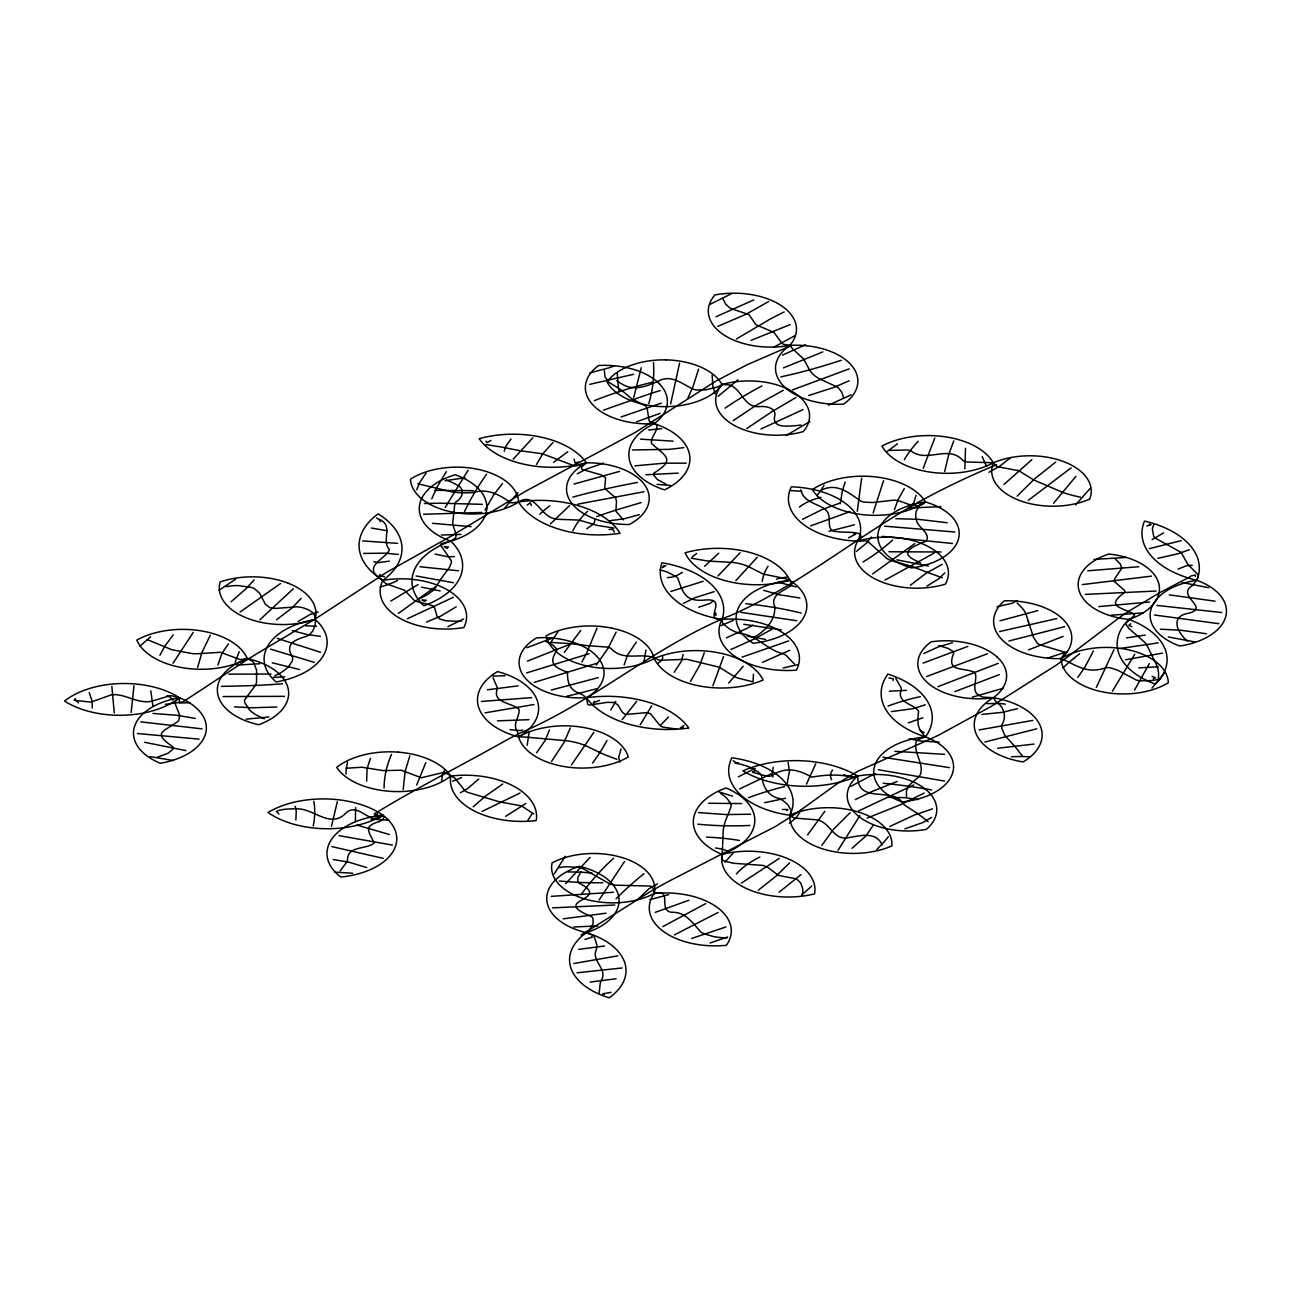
<?xml version="1.0" encoding="UTF-8"?>
<svg xmlns="http://www.w3.org/2000/svg" width="1291" height="1291" viewBox="0 0 1291 1291"><rect width="100%" height="100%" fill="white"/><g stroke="black" fill="none" stroke-linecap="round" stroke-linejoin="round"><path stroke-width="1.5" d="M645.936 650.067L644.387 659.378A158.422 91.467 0 0 1 643.128 663.041M722.67 844.475L723.105 832.098A127.89 73.829 0 0 1 727.946 814.992L731.174 806.133A22.286 12.862 0 0 0 730.738 803.938L727.285 798.709A42.345 24.448 0 0 0 722.363 794.578L720.459 793.384M722.653 845.863L721.83 857.208L722.766 859.951A7.101 4.099 0 0 0 724.203 861.113L733.595 863.276L763.11 865.422L767.871 867.455L778.538 875.443L795.095 878.622A11.377 6.568 0 0 1 797.999 880.172L800.791 883.254L802.599 888.111A44.152 25.481 0 0 1 802.808 891.177L802.389 894.066M504.216 451.188L505.846 446.315L511.026 438.972M403.212 789.543L405.067 771.695L409.812 755.832M131.149 712.454L133.974 685.731M617.227 372.792L618.373 387.671A302.046 174.382 0 0 0 619.212 391.706M441.522 781.297L442.603 773.906L445.04 769.678M857.272 511.284L861.63 478.17M604.301 370.001L604.963 376.714L608.61 382.104L621.197 389.93L631.428 398.532L645.387 405.842A14.185 8.198 0 0 1 647.033 407.827L649.195 420.963A6.52 3.76 0 0 0 650.244 421.818C665.365 425.191 649.809 435.261 651.503 443.378C665.51 456.304 676.177 459.418 654.085 472.99A8.876 5.132 0 0 0 653.762 475.217L657.361 479.51L666.124 484.206M965.507 448.348L964.861 468.843M295.881 819.979L296.252 810.893L295.09 806.246M486.029 441.151L487.03 442.635L491 440.409M599.105 993.328L600.234 983.306A75.298 43.474 0 0 1 600.783 981.128C609.11 969.121 590.39 961.359 596.507 949.192A74.749 43.152 0 0 0 596.813 944.576L594.086 936.427A11.732 6.778 0 0 0 592.246 935.007L586.404 932.667A63.905 36.89 0 0 1 546.851 900.779A63.905 36.89 0 0 1 579.401 866.342A63.905 36.89 0 0 1 618.938 898.246A63.905 36.89 0 0 1 586.404 932.667L581.224 935.055L650.599 891.435A768.274 443.555 0 0 1 669.4 880.978L775.262 826.611L795.756 813.669L837.181 783.734L857.805 771.26L924.921 741.47A417.219 240.884 0 0 0 939.057 734.934L991.278 706.371L1055.893 665.365A640.497 369.791 0 0 0 1067.189 657.2L1118.442 618.276A449.51 259.523 0 0 1 1130.174 610.369L1159.35 592.924L1190.399 576.625M387.139 530.746L371.372 528.035M840.247 503.78L842.345 490.806L845.185 482.011M529.132 732.062L527.18 745.262M624.118 664.946L627.652 654.892L636.318 642.16M92.29 708.017L92.081 700.981L89.224 692.557M670.658 403.905L679.566 363.078M337.338 801.711L331.448 826.369M916.013 495.421L913.673 503.264L909.865 505.782M197.636 667.399L201.945 652.439L210.288 635.253M753.46 674.16L753.024 682.003M633.703 397.563L641.24 367.774M944.673 471.522L948.756 454.48L953.775 440.86M416.783 489.757L419.607 482.624L426.03 473.216M1016.969 600.573L1012.079 603.3L997.136 606.673M347.473 762.255L346.424 768.193A177.755 102.635 0 0 0 345.972 774.019M704.289 652.778L699.867 664.978L690.475 681.406M217.937 665.026L221.842 653.424L228.378 644.048M773.228 767.387L772.099 774.084L772.97 777.037M549.433 729.964L545.222 740.372L536.62 752.798M724.896 862.194L733.514 852.657M894.405 509.719L898.052 499.73L904.329 488.498M787.252 783.25L789.479 770.872L788.059 762.497M239.238 651.648L235.123 662.154M698.625 369.032L693.041 386.509L687.651 398.741M425.788 762.626L416.703 784.993M570.332 727.979L563.86 742.728L551.58 761.351M923.194 468.294L934.797 438.004M873.136 513.027L883.593 480.591M723.541 656.57L712.874 685.811M431.759 498.81L437.197 486.772L446.363 471.618M597.055 628.023L587.195 651.745A516.933 298.447 0 0 1 581.902 661.976M621.036 748.893L618.696 757.446L619.858 762.239M355.606 807.698L355.396 821.399M616.178 632.041L608.109 648.179L596.345 665.01M806.472 784.121L815.767 763.756M800.823 810.377L796.337 817.703L789.366 823.19M1114.02 649.615L1096.301 687.441M159.923 655.312L164.974 645.936L173.252 634.817M872.861 825.788L865.809 836.1L852.028 848.284M536.523 464.405L542.962 453.528L553.016 442.49M824.061 485.319L820.253 491.419A108.154 62.436 0 0 1 816.67 495.55M1134.547 690.12L1149.361 663.542M651.681 705.822L640.175 724.896M1093.429 650.922L1085.037 666.931L1077.807 677.323M370.388 758.414L367.08 768.661L366.644 781.184M610.804 709.985L615.759 701.416M484.996 510.026L493.84 494.647L502.538 483.463M445.137 507.524L468.068 470.295M606.98 740.501L604.478 745.036M558.019 631.606L550.079 643.499M871.586 536.975L866.487 543.091L856.32 551.451M838.02 850.317L859.854 815.638M565.216 856.207L554.178 873.991M944.77 572.914L939.057 578.61L926.922 586.114M821.802 845.427L833.437 829.355L850.14 812.717M1134.724 654.295L1112.439 691.088M599.089 899.972L624.505 861.549M504.539 508.267L517.998 492.613M193.247 632.396L172.994 663.267M1075.581 504.942L1090.282 488.321M692.186 557.034L696.624 553.5M622.197 719.571L636.624 701.368M571.413 764.982L593.86 732.304M581.031 871.845L577.9 877.364L577.739 880.914A12.587 7.278 0 0 0 578.965 883.012C613.903 901.005 547.594 898.923 591.568 916.594A14.653 8.456 0 0 1 593.102 918.805L593.053 923.888L589.471 929.891A24.755 14.298 0 0 1 587.905 931.457L586.404 932.667A74.249 42.877 0 0 1 609.174 997.798A74.249 42.877 0 0 1 586.404 932.667M1164.514 672.901L1151.975 688.119M580.74 630.476L564.312 652.375M807.569 834.906L824.804 811.345M832.566 770.082L831.759 771.243A23.012 13.281 0 0 0 830.646 777.247L831.565 779.699M301.11 598.427L292.073 607.932L276.629 619.712M254.133 579.885L245.936 588.793L231.089 601.735M715.924 612.854L714.827 614.936L716.392 614.952M674.096 672.321L681.454 661.25L683.133 654.472M888.305 836.681L887.53 837.681A230.96 133.344 0 0 1 883.802 842.265L876.815 849.494M1195.353 576.448L1195.337 575.028L1190.931 575.947M340.114 870.925L346.795 862.033A27.773 16.041 0 0 0 347.505 859.967C347.392 845.427 366.321 849.801 374.261 842.991C368.629 831.065 362.513 826.272 380.49 821.173C391.48 812.894 372.566 817.284 374.471 813.814C417.622 787.349 463.13 764.643 507.218 739.695A778.893 449.688 0 0 1 520.095 733.046C594.844 701.191 655.844 645.29 731.497 615.113C798.387 585.662 854.707 538.299 917.966 502.538M532.715 437.923L513.205 459.16M801.727 895.002L811.732 886.046M1075.936 476.298L1053.553 503.264M743.245 666.301L728.673 683.068M1152.121 539.606L1163.675 532.812M527.164 505.136L530.23 502.667L531.311 505.41M801.001 874.588L779.086 892.226M737.968 379.764L718.167 396.272M377.488 813.766L375.407 816.945L377.973 816.396M735.822 580.643L757.268 557.228M663.897 565.474L662.299 567.717L665.801 565.603M527.841 820.414L531.86 814.088M718.022 575.964L740.114 552.742M1017.13 496.131L1034.333 479.074L1055.748 462.065M789.656 862.856L776.246 875.992L758.285 890.241M931.537 817.381L923.194 822.415L904.926 828.854M565.636 883.673L590.035 857.434M259.846 619.793L293.412 588.68M569.525 505.652L550.434 523.872M638.012 899.198L648.921 888.821L657.442 883.932M539.767 514.286L543.656 510.703A160.633 92.742 0 0 1 545.69 509.025L549.772 505.83M594.425 701.32L593.36 702.966L599.444 700.4M755.203 768.323L738.404 776.795M473.151 806.843L485.497 796.079L502.748 784.008M463.534 619.018L447.88 626.684M704.547 566.346L718.732 553.21M478.8 778.989L467.665 788.575L460.435 792.755M139.88 646.178L150.644 636.786M1003.882 484.528L1031.864 459.677M273.369 677.355L284.859 676.871M727.688 936.976L710.179 942.93M668.448 717.005L660.944 724.816M893.065 680.518L893.372 678.808L888.902 677.953M1010.159 458.095L999.589 466.277L988.971 472.28M578.32 461.936L575.157 463.146L574.075 459.128M897.455 443.83L887.304 451.447M910.381 585.259L926.05 573.285L942.156 564.345M1073.612 658.507L1079.631 653.762M235.559 579.256L219.018 590.261M752.992 771.921L753.089 771.873A25.368 14.653 0 0 1 753.766 771.469L755.187 770.679M567.782 451.769L553.532 462.291M682.439 572.349L676.694 575.689A19.785 11.425 0 0 1 670.707 577.287L667.334 577.658M1071.11 467.858L1028.282 500.343M799.387 507.073L802.776 504.684A49.203 28.402 0 0 1 820.995 497.358M398.322 613.451L435.357 586.776M240.094 611.999L280.486 583.58M914.754 543.64L872.555 573.962M190.245 702.691L179.288 703.03L179.497 697.753L175.608 700.803L175.334 704.079L179.433 714.585L179.271 718.909A19.559 11.296 0 0 1 177.835 721.54C162.634 732.336 152.177 732.53 173.059 746.908A7.52 4.341 0 0 1 173.059 749.183L167.991 753.282L157.034 757.333M733.127 420.656L755.768 405.535L783.25 390.334M577.222 473.813L586.421 469.069L603.413 463.082M683.391 603.397L694.493 597.878L714.149 591.649M505.701 816.332L525.808 803.486M746.747 428.547L772.373 411.361L795.805 397.628M786.025 435.648L809.909 421.512M390.705 601.122L418.09 584.549M789.802 650.261L762.4 662.396M741.454 883.044L779.231 858.386M736.419 338.984L770.872 318.667A481.253 277.855 0 0 1 784.186 311.97M456.191 606.835L440.102 616.452L426.514 622.068M382.943 815.202A67.229 38.811 0 0 1 340.808 877.041A67.229 38.811 0 0 1 382.943 815.202A77.089 44.507 0 0 1 267.963 812.442A77.089 44.507 0 0 1 382.943 815.202C371.259 828.128 358.624 800.549 345.681 813.282C331.109 828.306 315.246 810.28 299.447 808.924A26.385 15.234 0 0 0 295.8 808.618L284.698 809.263A41.941 24.222 0 0 0 277.678 810.764M298.124 621.487L310.098 614.468L318.231 611.902M773.874 347.166L794.481 335.918M768.661 301.529L746.053 314.262L717.715 326.381M771.647 773.632L739.582 788.962M771.728 629.362L753.992 639.11L730.932 649.502M884.997 580.062L934.087 553.129M657.958 663.3L661.121 660.927A13.507 7.794 0 0 0 662.606 658.249L662.638 656.28M733.353 620.325L721.056 625.619M461.71 777.553L452.544 781.2M922.887 717.78L908.251 722.863M855.304 799.581L871.748 791.577L897.229 781.426M786.735 810.57L787.881 809.489L782.475 809.457M802.582 519.305L822.093 509.525L839.779 503.135M924.162 793.077L899.827 805.019L867.149 818.074M684.02 725.429L680.341 727.946L683.229 727.608M875.153 773.567L850.462 786.542M662.832 926.631L705.757 903.571M731.642 293.622L710.131 304.273M849.204 380.78L833.147 387.687L808.682 395.514M802.97 409.634L761.012 428.983M923.823 653.52L938.492 646.839L952.468 642.74M716.005 316.731L753.702 299.964M674.386 934.91L718.119 912.447M925.276 704.838L912.915 708.711L891.355 711.599M482.027 811.458L520.047 793.013M889.886 826.45L913.899 815.25L932.505 808.844M913.738 784.976L858.225 811.135M805.455 344.762L782.572 355.073M1189.366 549.756L1177.892 553.774L1157.849 558.325M660.137 413.362L636.576 421.754M407.375 618.76L453.351 597.281M586.776 528.81L593.473 523.985A15.96 9.215 0 0 0 594.731 520.983L594.748 519.724M1178.102 569.089L1186.477 565.716L1192.238 565.216M828.386 405.229L851.189 394.82M570.525 644.031L527.39 661.137M967.895 646.371L923.081 663.122M554.355 637.367L526.873 647.695M1063.203 636.366L1028.588 649.857M445.105 480.72L464.889 477.799M274.725 675.774L278.743 673.886A49.816 28.757 0 0 0 288.313 666.834L291.96 661.654A26.417 15.25 0 0 0 292.637 657.426C284.133 643.822 295.01 639.707 306.887 636.156A19.397 11.199 0 0 0 309.727 634.381L312.809 631.025L314.859 625.828A100.892 58.256 0 0 0 315.165 624.328L315.375 622.73A32.081 18.526 0 0 0 315.294 620.471L314.697 615.872A16.557 9.553 0 0 0 313.406 613.645L312.035 612.241A22.673 13.088 0 0 0 307.581 609.433L303.369 607.883A19.3 11.135 0 0 0 296.752 606.835L275.854 608.384L269.641 607.593L265.22 603.946L259.459 592.972L254.472 588.728A17.461 10.086 0 0 0 251.535 587.437L238.044 585.565A38.698 22.334 0 0 0 231.944 585.84L226.167 586.647M822.835 351.91L783.427 367.887M790.237 324.557L751.12 340.356M1130.722 623.747L1128.802 625.377L1131.884 626.764M999.299 674.612L954.807 691.653M1047.679 658.055L1067.173 651.616M937.895 686.699L998.185 663.364M790.673 345.843L747.247 364.691L715.989 381.039L635.366 432.356L525.518 491.29L450.849 536.298L386.445 572.429L314.826 619.26L257.264 653.44A770.84 445.04 0 0 0 243.531 662.073L183.096 701.836L165.377 704.353M726.43 637.851L745.924 628.878A275.741 159.196 0 0 0 752.911 625.086M688.861 900.279L655.279 912.366M848.574 537.766L855.707 534.184L853.545 533.651M603.543 410.151L649.712 393.82A562.295 324.638 0 0 1 660.201 390.544M621.052 416.993L661.299 403.131M849.155 368.871L792.658 389.85M810.619 525.889L850.107 511.607M926.599 676.532L987.502 653.746M596.7 516.626L606.56 513.173A423.077 244.257 0 0 1 617.259 509.687L641.24 502.57M742.115 657.119L788.656 640.917M783.153 667.98L798.161 664.526M268.931 717.005L246.21 719.119M276.322 811.345L278.953 814.024M1181.313 540.622L1149.329 548.659M691.669 938.476L726.01 926.938M1017.502 708.662L1002.203 712.358L981.902 714.423M526.534 672.934L589.18 653.714M619.551 471.409L574.011 484.044M1003.139 688.313L972.349 697.172M551.338 690.023L598.346 677.597M703.175 581.289L670.771 591.488M639.335 514.689L623.989 518.788L609.885 520.709M597.071 663.235L534.329 682.342M999.992 620.793L1037.835 610.595M698.705 607.222L710.357 603.284L712.842 601.009M454.529 556.599L447.541 556.744L435.148 554.065M1064.672 626.668L1008.852 641.014M984.807 742.051L1036.77 728.802M604.624 945.98L578.675 949.369M1160.835 678.614L1158.269 679.308A39.295 22.689 0 0 1 1151.298 680.599L1140.131 680.809A17.186 9.925 0 0 1 1136.5 680.147L1117.651 670.174L1110.212 667.786A13.346 7.698 0 0 0 1106.548 667.528C1086.844 674.531 1077.356 665.494 1061.121 658.588A64.598 37.294 0 0 1 1002.058 639.755A64.598 37.294 0 0 1 1004.285 600.815A64.598 37.294 0 0 1 1063.348 619.664A64.598 37.294 0 0 1 1061.121 658.588A62.146 35.874 0 0 0 1100.626 691.492A62.146 35.874 0 0 0 1168.307 682.778A62.146 35.874 0 0 0 1128.802 649.889A62.146 35.874 0 0 0 1061.121 658.588L1064.768 653.165A4.422 2.55 0 0 0 1063.913 651.907L1039.804 644.806A16.509 9.521 0 0 1 1037.335 643.176L1033.51 637.367L1025.829 613.645M633.655 374.277L589.777 384.347M854.464 524.792L829 531.343M596.894 688.684L575.512 694.203A237.27 136.991 0 0 1 567.007 696.091M668.673 894.631L649.889 899.666M1162.416 653.133L1125.623 659.749M533.909 704.547L485.077 712.842M461.016 534.409L441.393 535.023M609.062 529.423L612.87 529.423L614.387 532.07M822.109 489.805C837.246 482.624 849.462 493.388 861.049 501.247A16.121 9.311 0 0 0 864.421 502.134L872.861 502.522L894.26 500.101A14.491 8.359 0 0 1 897.955 500.585C906.847 503.006 917.288 510.074 925.486 501.973A61.113 35.277 0 0 1 958.761 537.782A61.113 35.277 0 0 1 911.559 567.943A61.113 35.277 0 0 1 878.283 532.134A61.113 35.277 0 0 1 925.486 501.973A66.341 38.294 0 0 0 875.185 476.863A66.341 38.294 0 0 0 812.426 489.563A66.341 38.294 0 0 0 862.727 514.673A66.341 38.294 0 0 0 925.486 501.973L920.854 504.313A14.653 8.456 0 0 0 919.16 505.701L916.207 511.333A47.961 27.692 0 0 0 915.771 516.529L915.852 517.288A40.828 23.577 0 0 0 916.336 519.531C917.191 527.648 931.473 533.005 926.083 541.074C915.561 545.706 896.18 552.032 916.884 561.117A65.147 37.617 0 0 0 920.661 563.005M999.557 631.573L1056.748 618.599M791.819 374.39L780.829 376.907M1126.559 637.883L1145.198 635.075M764.546 802.695L785.461 798.306M1158.237 642.853L1120.975 648.356M644.031 491.726L577.706 504.184M1146.892 525.986L1151.056 524.679L1149.2 524.081M584.968 939.396L592.343 937.25L591.585 936.717M979.175 729.931L1032.881 720.394M334.918 872.167L352.637 873.216M589.793 372.921L609.142 367.79A76.702 44.281 0 0 0 614.516 365.74M616.081 978.756L590.116 982.08M617.856 955.856L573.833 963.506M389.333 561.149L378.102 562.65L373.825 561.73M889.305 691.185L906.46 690.346M606.044 913.205L563.247 918.837M558.583 867.665L559.891 867.439A40.086 23.141 0 0 1 566.797 866.729L578.997 867.423A19.042 10.99 0 0 1 582.435 868.327L609.142 883.544A28.692 16.573 0 0 0 615.629 885.174L650.099 886.078A5.906 3.421 0 0 1 652.116 887.014L653.779 889.305L654.214 893.517A65.68 37.923 0 0 0 663.784 931.715A65.68 37.923 0 0 0 726.365 945.286A65.68 37.923 0 0 0 716.795 907.089A65.68 37.923 0 0 0 654.214 893.517A61.193 35.325 0 0 1 584.516 898.859A61.193 35.325 0 0 1 552.145 862.824A61.193 35.325 0 0 1 621.826 857.482A61.193 35.325 0 0 1 654.214 893.517C673.305 888.208 657.458 910.252 671.498 912.285C685.876 911.607 692.476 923.307 700.948 932.07A23.399 13.507 0 0 0 704.708 934.022L713.681 936.588A42.958 24.803 0 0 0 721.12 937.605L727.091 937.831M1153.105 678.776L1155.493 677.775L1152.169 676.323M1138.775 566.717L1087.748 570.8M597.765 925.873L573.72 927.003M505.12 675.709L493.42 676.081A2.469 1.42 0 0 1 492.533 675.338L492.404 675.032M1098.819 606.609L1149.684 601.993M1151.427 576.141L1082.278 584.613M1126.155 557.422L1093.977 559.423M346.133 768.258L362.029 767.225L383.088 770.614L401.34 770.227L421.35 777.763L444.427 772.228L453.996 777.65A10.715 6.181 0 0 1 455.142 778.376L464.905 790.689A17.299 9.989 0 0 0 467.503 792.319L499.359 801.792L519.353 805.519A24.109 13.927 0 0 1 522.597 806.585L533.683 813.927M487.401 689.797L518.143 685.844M997.604 748.264L1033.946 744.084M889.902 450.381L907.363 449.962A16.089 9.295 0 0 1 910.784 450.801C927.212 463.663 948.465 443.91 963.183 460.774A14.427 8.327 0 0 0 966.636 461.968L985.953 462.533A29.386 16.961 0 0 1 988.47 462.598L993.295 462.824A61.258 35.373 0 0 1 1063.494 461.549A61.258 35.373 0 0 1 1089.652 499.165A61.258 35.373 0 0 1 1019.454 500.456A61.258 35.373 0 0 1 993.295 462.824A68.31 39.44 0 0 0 881.931 446.073A68.31 39.44 0 0 0 993.295 462.824L996.071 465.922A7.536 4.357 0 0 0 997.507 466.697L1018.744 470.715L1031.412 478.525A34.567 19.962 0 0 0 1033.913 480.058L1061.928 492.032M634.914 465.873L663.864 463.211L686.247 463.146M645.92 474.749L678.178 473.135M622.084 967.976L577.077 972.785M552.483 907.863L614.79 905.023M481.414 701.449L531.682 697.624M648.582 429.984L661.621 428.709M738.452 762.723L737.226 762.787A3.534 2.033 0 0 1 735.789 762.545L733.256 760.689M907.734 508.073L940.961 506.637M741.631 803.583L708.63 803.26M1111.228 615.226L1143.277 612.805M611.063 992.376L602.703 993.796L604.236 994.506M791.028 490.596L801.84 491.274M282.471 683.762L271.917 684.537M236.882 665.059L259.749 663.752M473.603 490.693L434.857 490.338M986.84 703.66L997.846 703.434A40.295 23.254 0 0 1 1005.495 704.176M551.257 896.341L613.435 892.259M1085.311 594.393L1156.026 591.036M388.752 820.205L371.066 819.139M1138.791 667.867L1158.14 666.802M750.587 814.234L726.123 814.556L698.463 812.604M276.855 707.016L251.923 707.775L234.462 706.855M305.564 625.812L316.489 626.248M529.036 719.668L497.406 720.846M888.837 551.757L941.058 551.983M271.158 674.08L228.814 674.112M481.704 512.446L423.626 514.27M363.61 553.419L385.025 553.177L398.451 554.42M284.649 696.349L223.053 696.559M887.821 797.37L904.813 797.644L918.272 799.549M895.841 518.659L918.756 519.369L947.223 522.758M657.054 484.415L670.465 485.432M221.294 686.392L245.661 685.828A501.941 289.797 0 0 0 271.933 684.537M166.781 695.881L169.767 696.866L172.865 700.158M1160.512 629.185L1180.991 630.282L1206.617 633.752M362.706 540.913L397.644 543.366M380.748 575.076L379.183 575.237L384.508 576.77M673.192 441.167L640.368 439.134M939.186 742.164L920.16 740.953L909.171 738.791M632.445 449.978L668.577 449.349A139.67 80.639 0 0 0 683.81 447.574M552.08 642.515L569.299 643.531A86.852 50.139 0 0 1 572.897 643.919L588.309 645.758A48.574 28.047 0 0 0 592.02 645.952L607.883 647.162A13.443 7.762 0 0 1 610.933 648.292C623.94 663.219 643.838 650.18 658.442 659.959A8.73 5.035 0 0 0 660.169 660.25L686.877 659.298L717.715 666.85A27.579 15.928 0 0 1 720.765 668.173L733.756 676.194A31.597 18.235 0 0 0 737.726 678.017L752.072 681.632M153 713.439L176.802 715.262L195.361 718.425M944.56 754.315L894.808 751.33M432.598 523.323L471.134 526.647M1029.911 756.784L1022.73 756.542A130.101 75.12 0 0 0 1011.482 756.768M482.269 504.329L439.682 503.2A375.826 216.985 0 0 0 424.352 503.587M320.378 636.334L307.145 634.543L292.331 630.654M677.065 729.157L662.848 727.075A12.474 7.197 0 0 1 660.04 725.59L650.406 713.649L645.855 712.713L625.409 714.504L622.23 712.132L617.921 704.951L614.468 702.546L607.415 702.32L589.713 705.031A3.389 1.953 0 0 1 587.712 704.273L586.404 697.753A61.161 35.309 0 0 0 598.023 657.7A61.161 35.309 0 0 0 536.701 637.819A61.161 35.309 0 0 0 525.082 677.872A61.161 35.309 0 0 0 586.404 697.753A88.208 50.93 0 0 0 688.829 728.059A88.208 50.93 0 0 0 586.404 697.753L583.419 695.526A30.435 17.574 0 0 0 581.757 694.397C569.202 689.91 567.653 683.778 567.443 672.288C555.146 667.479 547.739 663.832 556.776 650.68A12.571 7.262 0 0 0 556.227 648.485L553.258 645.371L545.996 641.385M954.937 532.021L884.593 526.179M1156.946 605.414L1221.77 612.531M137.395 733.53L199.04 739.13M1169.356 594.877L1215.009 601.17M420.011 566.733L458.483 570.783M952.516 543.479L882.431 536.378M333.223 859.532L348.667 862.114L366.773 867.6M559.245 881.043L577.303 882.334A257.91 148.901 0 0 0 602.816 882.705M140.8 721.863L202.042 728.85M781.281 629.83L743.794 624.311M949.498 767.645L882.85 757.22M150.095 756.623L173.317 760.512M426.466 600.234L421.899 600.057L425.223 601.541M392.432 845.072L339.162 835.68M1154.477 615L1218.898 623.698M796.708 620.745L740.679 612.305M614.032 528.1L597.475 525.421A42.135 24.335 0 0 1 594.199 524.549L580.321 520.467A22.931 13.249 0 0 0 576.674 519.983L556.954 519.256A17.041 9.844 0 0 1 552.613 518.191C539.993 514.302 534.313 491.936 518.579 501.973A61.839 35.712 0 0 1 451.092 511.833A61.839 35.712 0 0 1 410.473 479.187A61.839 35.712 0 0 1 477.977 469.327A61.839 35.712 0 0 1 518.579 501.973A84.754 48.929 0 0 1 620.067 533.312A84.754 48.929 0 0 1 518.579 501.973L512.462 502.861A5.293 3.05 0 0 1 510.51 502.635C499.746 494.776 487.53 488.127 473.539 492.468A55.723 32.162 0 0 1 452.189 491.936L417.8 483.754M1194.804 641.934L1168.21 636.931M799.855 598.023L778.957 594.667L763.61 590.342M796.208 586.921L778.441 582.289M896.809 559.81L928.423 566.023M1208.779 587.695L1182.217 582.564M440.215 590.923L421.382 587.115M878.283 769.743L944.609 781.071M416.154 575.98L453.496 582.725M485.545 444.491L500.634 446.928A155.065 89.531 0 0 1 505.201 447.783L519.95 450.688A72.296 41.732 0 0 0 523.468 451.221L540.025 453.399A37.729 21.786 0 0 1 543.333 454.125L574.124 465.761A8.843 5.099 0 0 0 576.787 465.841L586.404 462.824A61.516 35.519 0 0 1 644.774 485.077A61.516 35.519 0 0 1 629.33 524.469A61.516 35.519 0 0 1 570.961 502.215A61.516 35.519 0 0 1 586.404 462.824A78.799 45.492 0 0 0 479.187 438.666A78.799 45.492 0 0 0 586.404 462.824L581.402 467.132L581.87 469.295L601.154 474.894L605.608 477.831L604.737 488.401L615.597 497.826L616.517 501.344L615.872 511.204L623.359 519.902M765.563 639.4L750.733 636.85A125.985 72.732 0 0 1 747.021 636.108M735.047 763.142L740.405 764.175A45.863 26.482 0 0 1 750.281 767.435L757.704 771.647A27.999 16.154 0 0 1 761.625 775.891C763.126 786.655 767.629 796.16 779.603 798.58A35.906 20.721 0 0 1 782.362 800.226L783.217 800.807A42.651 24.626 0 0 1 788.075 805.132L790.98 810.054A15.04 8.682 0 0 1 791.076 811.749L789.85 815.202A63.566 36.697 0 0 0 823.997 849.268A63.566 36.697 0 0 0 891.92 845.895A63.566 36.697 0 0 0 857.773 811.845A63.566 36.697 0 0 0 789.85 815.202A79.122 45.685 0 0 0 731.9 757.801A79.122 45.685 0 0 0 789.85 815.202L793.126 817.477A7.181 4.147 0 0 0 794.627 818.074L816.687 819.817A15.072 8.698 0 0 1 820.092 820.802C830.258 824.497 833.986 839.166 846.347 837.972C858.402 836.407 875.459 830.226 882.14 844.766M331.739 846.573L383.346 858.386M144.56 742.26L185.936 750.62M448.655 547.029L444.201 546.561L447.38 548.433M691.314 558.245L706.435 560.827A59.547 34.389 0 0 0 711.325 561.246L732.82 562.424A37.294 21.527 0 0 1 749.054 566.878L763.142 574.059L784.186 578.32A19.333 11.167 0 0 1 786.251 578.949L789.85 580.288L791.754 583.839A5.922 3.421 0 0 1 791.544 584.984C784.621 590.971 769.92 594.215 774.584 606.528M732.497 796.127L718.909 791.899M389.333 834.502L356.736 825.03M509.993 729.609L519.87 730.528A11.506 6.633 0 0 0 522.629 730.06M74.087 700.287L90.983 702.11L110.848 695.01A10.828 6.261 0 0 1 114.415 694.606C125.776 694.816 135.797 702.078 147.255 701.723A16.283 9.392 0 0 0 150.999 701.4L170.573 695.575L179.497 697.753A63.953 36.923 0 0 1 205.463 733.982A63.953 36.923 0 0 1 160.326 763.271A63.953 36.923 0 0 1 134.361 727.043A63.953 36.923 0 0 1 179.497 697.753A73.99 42.716 0 0 1 64.55 701.029A73.99 42.716 0 0 1 179.497 697.753M299.609 669.577L272.272 662.799M938.847 645.548L948.143 648.437L952.468 651.1A10.586 6.116 0 0 1 953.726 653.198C945.674 672.643 962.86 666.947 974.915 672.466C978.368 679.728 969.363 692.154 980.95 696.365A10.796 6.229 0 0 0 983.226 697.14L993.295 697.753L994.877 700.045A37.681 21.753 0 0 0 996.426 702.03C1004.43 707.484 1006.819 716.779 1001.735 725.106A30.129 17.396 0 0 0 1001.655 727.946L1004.85 735.37L1013.887 745.44A144.786 83.592 0 0 1 1017.147 749.232L1022.504 756.284M320.604 652.294L277.307 638.399M314.294 662.396L270.594 649.147M446.17 480.074L450.43 481.688A43.474 25.094 0 0 1 455.739 484.415C465.373 487.772 463.517 497.422 456.078 501.796A20.914 12.071 0 0 0 454.803 503.797L452.705 523.097A37.939 21.915 0 0 0 453.028 525.308L456.013 533.99L455.901 537.104A8.601 4.954 0 0 1 455.094 538.234L450.769 541.139L441.344 543.608A4.309 2.485 0 0 0 440.425 544.867L451.188 560.504A20.156 11.635 0 0 1 451.334 562.682L449.478 567.33L441.393 578.271A85.432 49.332 0 0 0 440.166 580.24L434.793 588.712A36.971 21.334 0 0 1 432.856 590.649L427.708 594.393A58.87 33.986 0 0 1 417.961 599.218M942.269 577.722L927.842 572.542A159.132 91.871 0 0 1 924.84 571.38L911.769 566.378A56.949 32.872 0 0 0 908.493 565.393L891.678 560.778A30.629 17.687 0 0 1 887.111 558.664L867.681 541.365A7.31 4.228 0 0 0 865.583 540.881L857.66 541.139A73.587 42.474 0 0 1 791.399 486.804A73.587 42.474 0 0 1 857.66 541.139A62.178 35.906 0 0 0 876.492 579.643A62.178 35.906 0 0 0 945.351 584.178A62.178 35.906 0 0 0 926.518 545.657A62.178 35.906 0 0 0 857.66 541.139C869.94 529.6 843.975 533.248 837.762 531.634C824.174 532.118 832.582 517.836 826.966 511.301A23.383 13.507 0 0 0 823.013 507.815C814.669 503.296 802.921 500.634 800.743 489.773M794.304 663.929L786.025 655.295A25.481 14.717 0 0 0 783.379 653.843C767.032 650.196 757.059 634.865 739.856 633.461A42.845 24.739 0 0 1 736.386 632.235A48.671 28.112 0 0 1 729.35 628.846L723.105 623.811A13.523 7.811 0 0 1 722.395 622.343L722.04 619.438A84.706 48.913 0 0 1 661.912 562.779A84.706 48.913 0 0 1 722.04 619.438A68.31 39.44 0 0 0 796.386 670.158A68.31 39.44 0 0 0 722.04 619.438C701.901 620.89 729.334 598.12 705.499 599.992C685.634 602.09 682.987 593.311 677.872 578.287A22.076 12.749 0 0 0 675.903 576.464L667.092 571.978A41.183 23.771 0 0 0 659.927 569.976M616.937 759.334L606.48 755.396A109.88 63.437 0 0 1 599.411 752.314M264.3 718.829L256.054 714.891A51.898 29.967 0 0 1 249.599 710.034L244.693 702.465A21.172 12.216 0 0 1 244.757 699.738L254.908 685.973A34.082 19.672 0 0 0 256.554 682.471L256.602 670.223L253.585 662.38A13.814 7.972 0 0 0 251.923 660.992L247.307 658.588A66.438 38.359 0 0 0 201.331 630.896A66.438 38.359 0 0 0 136.798 640.062A66.438 38.359 0 0 0 182.789 667.754A66.438 38.359 0 0 0 247.307 658.588A64.389 37.165 0 0 1 288.345 689.62A64.389 37.165 0 0 1 258.716 724.719A64.389 37.165 0 0 1 217.679 693.687A64.389 37.165 0 0 1 247.307 658.588L241.401 659.475A6.794 3.921 0 0 1 239.448 659.346L220.519 652.294L199.911 653.569A33.518 19.349 0 0 1 192.424 653.649L171.897 649.744L147.045 639.529M752.363 772.228L767.306 776.343A10.748 6.213 0 0 0 771.098 775.956C785.751 766.354 797.596 769.291 811.765 777.134C824.82 774.858 837.891 774.019 850.979 776.892A11.054 6.374 0 0 0 852.802 776.795L857.66 776.052A60.984 35.212 0 0 1 924.743 788.672A60.984 35.212 0 0 1 926.309 829.387A60.984 35.212 0 0 1 859.225 816.767A60.984 35.212 0 0 1 857.66 776.052A86.207 49.768 0 0 0 742.938 770.84A86.207 49.768 0 0 0 857.66 776.052L857.66 776.456A34.518 19.93 0 0 0 857.837 778.57C859.612 803.76 892.92 786.477 903.393 803.857A34.276 19.785 0 0 0 905.346 805.616L915.803 812.346A77.96 45.007 0 0 1 918.175 813.911L928.164 821.689M585.485 745.617L599.427 752.314M843.862 774.713L848.929 776.343A8.714 5.035 0 0 0 851.931 776.52M78.412 702.869L74.991 699.206A3.808 2.195 0 0 1 75.217 698.512M616.711 380.651L617.582 381.297A41.506 23.964 0 0 0 621.681 383.83C633.461 391.593 647.178 386.235 658.652 380.958C671.159 374.196 682.277 383.911 692.944 389.124A14.717 8.504 0 0 0 696.769 389.979L705.677 389.866L716.715 387.171A23.222 13.41 0 0 0 719.507 385.961L722.04 384.524L728.753 384.863A8.94 5.164 0 0 1 730.706 385.347C742.277 390.463 744.746 408.731 760.221 406.504C767.193 406.116 777.682 408.408 774.342 417.703C773.648 428.822 789.091 425.82 796.144 425.627A63.259 36.519 0 0 0 801.098 425.013M379.409 519.418C394.158 525.824 380.78 540.219 389.495 549.676C385.815 558.793 363.449 565.861 378.618 577.4A22.948 13.249 0 0 0 380.619 578.901L385.105 582.903A8.714 5.035 0 0 0 386.203 583.742L404.519 590.294L414.863 600.993L432.404 605.608L434.696 608.109L437.052 616.404L439.747 619.002L445.944 620.81L457.079 621.294A51.721 29.871 0 0 0 461.662 621.019M1187.3 641.062C1177.408 632.655 1169.339 616.049 1188.946 613.193C1210.28 607.06 1175.439 596.103 1192.4 585.517A88.321 50.995 0 0 0 1194.062 583.5L1195.45 581.725A33.421 19.3 0 0 1 1196.757 580.288L1198.338 576.464A9.989 5.761 0 0 0 1198.064 574.769L1187.785 564.28L1180.991 552.306L1155.284 538.169A19.317 11.151 0 0 1 1153.686 536.201L1152.379 529.245A39.714 22.931 0 0 1 1153.864 524.549M1115.279 558.971L1120.281 563.957L1121.831 568.121L1114.762 578.723L1114.407 581.563L1124.558 590.374A6.681 3.857 0 0 1 1124.59 592.456C1105.112 606.56 1121.169 607.109 1134.256 614.258A3.437 1.985 0 0 1 1134.369 615.5L1126.075 622.891A7.875 4.551 0 0 0 1125.865 624.102L1128.641 628.249L1144.665 642.273A50.962 29.419 0 0 1 1147.344 646.081L1157.107 666.091A50.543 29.177 0 0 1 1157.801 668.141L1158.576 673.063A91.467 52.802 0 0 1 1158.35 678.017M1017.098 602.978L1021.923 607.771A55.029 31.775 0 0 1 1025.861 613.645M919.87 729.705L922.048 731.658A7.343 4.228 0 0 0 924.195 732.578M986.582 466.39L982.128 456.578M895.744 678.388L901.021 687.587A27.869 16.089 0 0 1 901.263 689.733C896.196 702.966 913.286 703.417 918.611 711.131C917.723 718.797 916.578 727.188 922.597 733.466A48.913 28.241 0 0 0 924.679 736.048L925.486 736.903A61.694 35.615 0 0 1 952.242 774.1A61.694 35.615 0 0 1 901.796 801.921A61.694 35.615 0 0 1 875.04 764.724A61.694 35.615 0 0 1 925.486 736.903A86.19 49.752 0 0 0 887.901 674.096A86.19 49.752 0 0 0 925.486 736.903L917.723 739.727A8.956 5.164 0 0 0 916.465 740.937C912.447 752.12 924.501 763.159 920.354 774.471A20.995 12.119 0 0 1 919.047 776.44L909.235 785.138A23.545 13.588 0 0 0 907.783 787.107L906.379 791.238L906.556 796.854M715.117 393.803L712.906 386.461L712.148 374.874M492.984 677.694L497.116 687.102A26.788 15.476 0 0 1 497.18 689.216C492.21 703.305 512.172 702.498 519.095 709.372C519.999 716.666 511.752 724.09 517.513 731.884A53.673 30.984 0 0 1 518.127 734.466L518.369 735.935A42.377 24.464 0 0 0 518.579 736.903A64.631 37.31 0 0 0 562.779 766.321A64.631 37.31 0 0 0 628.281 756.994A64.631 37.31 0 0 0 584.081 727.575A64.631 37.31 0 0 0 518.579 736.903A70.311 40.602 0 0 1 497.535 671.578A70.311 40.602 0 0 1 518.579 736.903L521.903 736.951A42.151 24.335 0 0 1 526.05 737.129L565.603 740.663A50.672 29.257 0 0 1 585.485 745.617M152.919 706.274L150.805 690.798M722.734 298.35L725.59 304.014L729.56 307.694A16.041 9.263 0 0 0 732.384 309.098L748.941 314.552L755.961 324.767L773.922 332.352L782.281 343.648A6.584 3.808 0 0 0 783.863 344.358L789.85 345.359A62.307 35.97 0 0 1 850.672 364.401A62.307 35.97 0 0 1 843.539 404.131A62.307 35.97 0 0 1 782.717 385.105A62.307 35.97 0 0 1 789.85 345.359A62.388 36.019 0 0 0 781.442 305.757A62.388 36.019 0 0 0 714.924 294.929A62.388 36.019 0 0 0 723.315 334.547A62.388 36.019 0 0 0 789.85 345.359L791.367 347.327A33.518 19.349 0 0 0 792.964 349.135L803.712 359.076L809.505 369.92A38.197 22.044 0 0 0 821.141 379.651L836.552 386.687A21.834 12.603 0 0 1 838.795 388.397L841.813 392.27L843.588 397.87M1028.185 620.826L1028.556 622.294M114.27 712.922L111.865 686.36M376.649 517.998A12.668 7.31 0 0 1 380.458 521.693M397.596 580.434A75.217 43.426 0 0 1 380.054 587.05M464.502 511.607A548.142 316.473 0 0 1 486.61 474.2M572.93 530.811A122.338 70.634 0 0 1 587.647 511.252M572.784 497.116A511.526 295.332 0 0 1 637.56 482.447M594.409 400.63A328.592 189.712 0 0 1 652.245 382.249M653.456 362.497A334.53 193.134 0 0 1 648.792 403.421M725.09 408.134A414.233 239.158 0 0 1 761.997 385.864M841.296 360.254A461.726 266.575 0 0 1 791.851 374.438M917.853 502.473A725.445 418.833 0 0 1 996.555 464.728M313.858 801.162A199.153 114.98 0 0 1 313.213 825.933M384.089 788.091A239.335 138.185 0 0 1 391.512 754.428M604.43 745.036A333.046 192.278 0 0 1 592.504 763.029M776.472 579.126A37.697 21.753 0 0 1 786.832 577.142M762.223 581.499A100.795 58.192 0 0 1 768.048 566.136M745.698 603.704A247.646 142.978 0 0 1 801.195 613.047M774.745 606.528A71.247 41.134 0 0 1 753.766 637.512M892.614 540.041A254.327 146.835 0 0 1 863.001 562.005M904.265 459.725A214.322 123.742 0 0 1 918.175 441.232M1080.454 497.148A93.049 53.722 0 0 1 1061.831 492.113M567.895 871.99A110.574 63.84 0 0 1 592.23 873.168M616.065 898.843A449.268 259.378 0 0 1 644.031 873.668M581.128 894.582A418.219 241.465 0 0 1 613.548 858.257M715.521 847.993A34.792 20.091 0 0 1 729.076 851.576M706.564 837.133A162.682 93.92 0 0 1 739.388 840.425M749.91 825.449A210.917 121.774 0 0 1 697.753 824.191M736.338 873.975A97.374 56.223 0 0 1 759.899 857.014M748.425 797.709A250.196 144.447 0 0 1 784.686 786.526M888.047 706.112A152.273 87.917 0 0 1 920.402 696.656M883.173 783.234A376.552 217.404 0 0 1 931.586 789.931M1062.913 668.012A216.275 124.872 0 0 1 1073.644 658.523M288.28 583.242A63.533 36.681 0 0 0 220.132 581.934A63.533 36.681 0 0 0 246.968 618.131A63.533 36.681 0 0 0 315.133 619.438A71.618 41.344 0 0 0 276.096 681.955A71.618 41.344 0 0 0 315.133 619.438A63.533 36.681 0 0 0 288.28 583.242M382.943 580.288A88.078 50.849 0 0 0 378.118 513.899A88.078 50.849 0 0 0 382.943 580.288A65.502 37.826 0 0 0 399.016 617.808A65.502 37.826 0 0 0 463.792 627.571A65.502 37.826 0 0 0 447.719 590.068A65.502 37.826 0 0 0 382.943 580.288M486.739 508.702A65.954 38.068 0 0 0 455.303 474.733A65.954 38.068 0 0 0 419.333 507.169A65.954 38.068 0 0 0 450.769 541.139A81.64 47.138 0 0 1 423.835 605.737A81.64 47.138 0 0 1 450.769 541.139A65.954 38.068 0 0 0 486.739 508.702M659.556 383.992A62.613 36.148 0 0 0 598.508 365.531A62.613 36.148 0 0 0 593.166 405.196A62.613 36.148 0 0 0 654.214 423.674A69.682 40.231 0 0 0 664.526 489.854A69.682 40.231 0 0 0 654.214 423.674A62.613 36.148 0 0 0 659.556 383.992M666.059 359.882A61.129 35.293 0 0 0 607.028 382.007A61.129 35.293 0 0 0 662.993 406.633A61.129 35.293 0 0 0 722.04 384.524A60.742 35.067 0 0 1 791.899 391.254A60.742 35.067 0 0 1 803.212 431.614A60.742 35.067 0 0 1 733.336 424.884A60.742 35.067 0 0 1 722.04 384.524A61.129 35.293 0 0 0 666.059 359.882M398.177 752.153A65.534 37.842 0 0 0 336.661 767.37A65.534 37.842 0 0 0 389.253 791.27A65.534 37.842 0 0 0 450.769 776.052A71.392 41.215 0 0 0 536.217 820.56A71.392 41.215 0 0 0 450.769 776.052A65.534 37.842 0 0 0 398.177 752.153M612.128 628.217A64.776 37.391 0 0 0 546.061 635.882A64.776 37.391 0 0 0 588.163 666.253A64.776 37.391 0 0 0 654.214 658.588A69.811 40.295 0 0 1 763.142 680.034A69.811 40.295 0 0 1 654.214 658.588A64.776 37.391 0 0 0 612.128 628.217M789.85 580.288A74.249 42.877 0 0 0 685.053 552.806A74.249 42.877 0 0 0 789.85 580.288A66.035 38.117 0 0 1 803.357 617.969A66.035 38.117 0 0 1 753.089 643.257A66.035 38.117 0 0 1 739.582 605.56A66.035 38.117 0 0 1 789.85 580.288M722.04 854.368A69.246 39.989 0 0 0 726.075 787.962A69.246 39.989 0 0 0 722.04 854.368A66.535 38.407 0 0 1 814.556 893.872A66.535 38.407 0 0 1 722.04 854.368M996.991 656.909A60.742 35.067 0 0 0 931.134 641.821A60.742 35.067 0 0 0 927.454 682.665A60.742 35.067 0 0 0 993.295 697.753A66.874 38.617 0 0 1 1023.085 761.932A66.874 38.617 0 0 1 993.295 697.753A60.742 35.067 0 0 0 996.991 656.909M1158.511 582.644A61.226 35.341 0 0 0 1108.711 554.033A61.226 35.341 0 0 0 1079.131 590.826A61.226 35.341 0 0 0 1128.931 619.438A82.463 47.606 0 0 0 1155.316 684.117A82.463 47.606 0 0 0 1128.931 619.438A61.226 35.341 0 0 0 1158.511 582.644M1196.757 580.288A87.933 50.769 0 0 0 1144.552 521.064A87.933 50.769 0 0 0 1196.757 580.288A62.63 36.164 0 0 1 1225.772 616.372A62.63 36.164 0 0 1 1179.813 646.016A62.63 36.164 0 0 1 1150.797 609.933A62.63 36.164 0 0 1 1196.757 580.288"/></g></svg>
